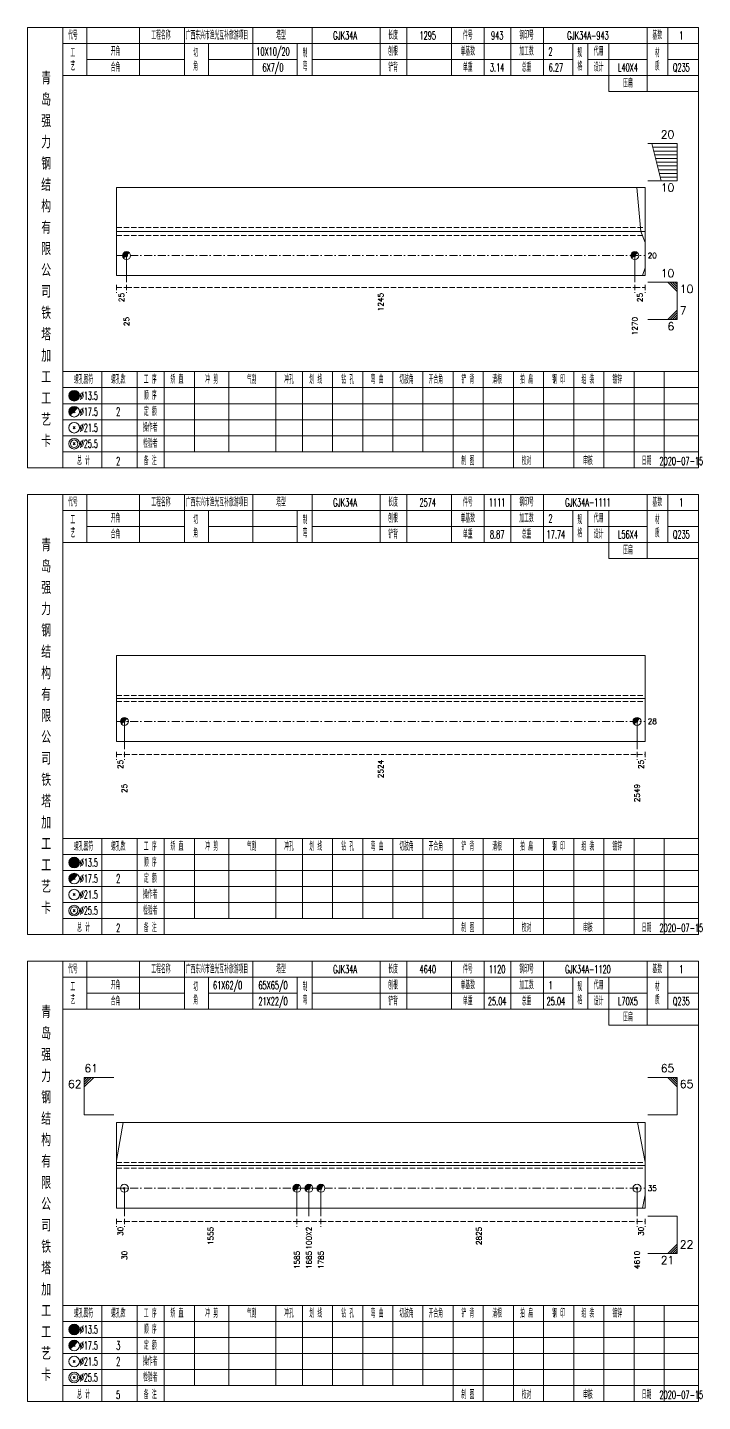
# Model space of a CAD drawing. Extents: x 0 to 2606, y -377 to 6479.
# Drawn here: x 523 to 776, y 1575 to 2090 of the extents above; entities that cross this region are included whole.
import ezdxf
from ezdxf.enums import TextEntityAlignment as Align

# ---------------------------------------------------------------- set-up
doc = ezdxf.new("R2010")
doc.units = 0
doc.header["$MEASUREMENT"] = 0
doc.linetypes.add('一点画线', pattern=[5.2, 3, -1, 0.2, -1])
doc.linetypes.add('虚线', pattern=[2.75, 2, -0.75])
doc.layers.get('0').update_dxf_attribs({"linetype": 'CONTINUOUS', "lineweight": 25})
doc.layers.add('1', color=7, linetype='CONTINUOUS', lineweight=25)
doc.layers.add('4', color=7, linetype='CONTINUOUS', lineweight=25)
doc.styles.get("Standard").update_dxf_attribs({"font": 'simplex.shx', "width": 0.7, "height": 3, "bigfont": 'gbhzfs.shx'})

msp = doc.modelspace()

# ---------------------------------------------------------------- linework, layer by layer
at = {"color": 7, "linetype": 'Continuous', "lineweight": 13}
for p, q in [((766.2, 2046.5), (755.2, 2046.5)), ((760.2, 2032.5), (756.7, 2046.5)), ((766.2, 2045.1), (757.05, 2045.1)), ((766.2, 2032.5), (766.2, 2046.5)), ((766.2, 2043.7), (757.4, 2043.7)), ((766.2, 2042.3), (757.75, 2042.3)), ((766.2, 2040.9), (758.1, 2040.9)), ((766.2, 2039.5), (758.45, 2039.5)), ((766.2, 2038.1), (758.8, 2038.1)), ((766.2, 2036.7), (759.15, 2036.7)), ((766.2, 2035.3), (759.5, 2035.3)), ((752.67, 2013.5), (751.14, 2030)), ((766.2, 2032.5), (755.2, 2032.5)), ((766.2, 2033.9), (759.85, 2033.9)), ((754.2, 2009.38), (752.67, 2013.5)), ((559.92, 2004.5), (559.92, 1994.5)), ((750.38, 2004.5), (750.38, 1994.5)), ((754.2, 1999.89), (753.28, 1997)), ((766.2, 1994.5), (755.2, 1994.5)), ((762.7, 1994.5), (766.2, 1991)), ((763.57, 1994.5), (766.2, 1991.88)), ((764.45, 1994.5), (766.2, 1992.75)), ((765.32, 1994.5), (766.2, 1993.62)), ((766.2, 1994.5), (766.2, 1980.5)), ((762.7, 1980.5), (766.2, 1984)), ((763.57, 1980.5), (766.2, 1983.12)), ((766.2, 1980.5), (755.2, 1980.5)), ((764.45, 1980.5), (766.2, 1982.25)), ((765.32, 1980.5), (766.2, 1981.38)), ((559.1, 1829.93), (559.1, 1819.5)), ((751.2, 1829.93), (751.2, 1819.5)), ((544.1, 1696.5), (555.1, 1696.5)), ((544.1, 1682.5), (544.1, 1696.5)), ((544.97, 1696.5), (544.1, 1695.62)), ((545.85, 1696.5), (544.1, 1694.75)), ((546.72, 1696.5), (544.1, 1693.88)), ((547.6, 1696.5), (544.1, 1693)), ((766.2, 1696.5), (755.2, 1696.5)), ((762.7, 1696.5), (766.2, 1693)), ((763.57, 1696.5), (766.2, 1693.88)), ((764.45, 1696.5), (766.2, 1694.75)), ((765.32, 1696.5), (766.2, 1695.62)), ((766.2, 1682.5), (766.2, 1696.5)), ((544.1, 1682.5), (555.1, 1682.5)), ((556.1, 1665.34), (558.7, 1679.57)), ((754.2, 1664.65), (751.42, 1679.57)), ((766.2, 1682.5), (755.2, 1682.5)), ((559.1, 1654.93), (559.1, 1644.5)), ((623.77, 1654.93), (623.77, 1644.5)), ((628.27, 1654.93), (628.27, 1644.5)), ((632.77, 1654.93), (632.77, 1644.5)), ((751.2, 1654.93), (751.2, 1644.5)), ((754.2, 1652.48), (753.3, 1647.43)), ((766.2, 1644.5), (755.2, 1644.5)), ((766.2, 1644.5), (766.2, 1630.5)), ((762.7, 1630.5), (766.2, 1634)), ((763.57, 1630.5), (766.2, 1633.12)), ((766.2, 1630.5), (755.2, 1630.5)), ((764.45, 1630.5), (766.2, 1632.25)), ((765.32, 1630.5), (766.2, 1631.38))]:
    msp.add_line(p, q, dxfattribs=at)
at = {"color": 7, "linetype": 'Continuous', "lineweight": 18}
for p, q in [((556.1, 2030), (556.1, 1997)), ((556.1, 2030), (754.2, 2030)), ((754.2, 2030), (754.2, 1997)), ((556.1, 2013.5), (754.2, 2013.5)), ((556.1, 1854.57), (556.1, 1822.43)), ((556.1, 1854.57), (754.2, 1854.57)), ((754.2, 1854.57), (754.2, 1822.43)), ((556.1, 1838.5), (754.2, 1838.5)), ((556.1, 1679.57), (556.1, 1647.43)), ((556.1, 1679.57), (754.2, 1679.57)), ((754.2, 1679.57), (754.2, 1647.43)), ((556.1, 1663.5), (754.2, 1663.5))]:
    msp.add_line(p, q, dxfattribs=at)
at = {"color": 1, "linetype": '虚线', "lineweight": 18}
for p, q in [((556.1, 2015), (754.2, 2015)), ((556.1, 2012), (754.2, 2012)), ((556.1, 1839.57), (754.2, 1839.57)), ((556.1, 1837.43), (754.2, 1837.43)), ((556.1, 1664.57), (754.2, 1664.57)), ((556.1, 1662.43), (754.2, 1662.43))]:
    msp.add_line(p, q, dxfattribs=at)
at = {"color": 3, "linetype": '一点画线', "lineweight": 13}
for p, q in [((556.1, 2004.5), (754.2, 2004.5)), ((556.1, 1829.93), (754.2, 1829.93)), ((556.1, 1654.93), (754.2, 1654.93))]:
    msp.add_line(p, q, dxfattribs=at)
at = {"color": 8, "linetype": '虚线', "lineweight": 9}
for p, q in [((556.1, 1993.5), (556.1, 1990.5)), ((559.92, 1993.5), (559.92, 1990.5)), ((559.92, 1993.5), (559.92, 1990.5)), ((750.38, 1993.5), (750.38, 1990.5)), ((750.38, 1993.5), (750.38, 1990.5)), ((754.2, 1993.5), (754.2, 1990.5)), ((556.1, 1992.5), (559.92, 1992.5)), ((559.92, 1992.5), (750.38, 1992.5)), ((750.38, 1992.5), (754.2, 1992.5)), ((556.1, 1818.5), (556.1, 1815.5)), ((559.1, 1818.5), (559.1, 1815.5)), ((559.1, 1818.5), (559.1, 1815.5)), ((751.2, 1818.5), (751.2, 1815.5)), ((751.2, 1818.5), (751.2, 1815.5)), ((754.2, 1818.5), (754.2, 1815.5)), ((556.1, 1817.5), (559.1, 1817.5)), ((559.1, 1817.5), (751.2, 1817.5)), ((751.2, 1817.5), (754.2, 1817.5)), ((556.1, 1643.5), (556.1, 1640.5)), ((559.1, 1643.5), (559.1, 1640.5)), ((559.1, 1643.5), (559.1, 1640.5)), ((623.77, 1643.5), (623.77, 1640.5)), ((623.77, 1643.5), (623.77, 1640.5)), ((632.77, 1643.5), (632.77, 1640.5)), ((632.77, 1643.5), (632.77, 1640.5)), ((751.2, 1643.5), (751.2, 1640.5)), ((751.2, 1643.5), (751.2, 1640.5)), ((754.2, 1643.5), (754.2, 1640.5)), ((556.1, 1642.5), (559.1, 1642.5)), ((559.1, 1642.5), (623.77, 1642.5)), ((623.77, 1642.5), (632.77, 1642.5)), ((632.77, 1642.5), (751.2, 1642.5)), ((751.2, 1642.5), (754.2, 1642.5))]:
    msp.add_line(p, q, dxfattribs=at)
at = {"layer": '1', "color": 7, "linetype": 'Continuous', "lineweight": 0}
for p, q in [((559.62, 2004.2), (560.22, 2004.8)), ((559.62, 2004.8), (560.22, 2004.2)), ((750.08, 2004.2), (750.68, 2004.8)), ((750.08, 2004.8), (750.68, 2004.2)), ((558.8, 1829.63), (559.4, 1830.23)), ((558.8, 1830.23), (559.4, 1829.63)), ((750.9, 1829.63), (751.5, 1830.23)), ((750.9, 1830.23), (751.5, 1829.63)), ((623.47, 1654.63), (624.07, 1655.23)), ((623.47, 1655.23), (624.07, 1654.63)), ((627.97, 1654.63), (628.57, 1655.23)), ((627.97, 1655.23), (628.57, 1654.63)), ((632.47, 1654.63), (633.07, 1655.23)), ((632.47, 1655.23), (633.07, 1654.63))]:
    msp.add_line(p, q, dxfattribs=at)
at = {"layer": '1', "color": 7, "linetype": 'Continuous', "lineweight": 18}
for p, q in [((556.1, 1997), (754.2, 1997)), ((556.1, 1822.43), (754.2, 1822.43)), ((556.1, 1647.43), (754.2, 1647.43))]:
    msp.add_line(p, q, dxfattribs=at)
at = {"layer": '1', "color": 7, "linetype": 'Continuous', "lineweight": 13}
for p, q in [((558.8, 1654.63), (559.4, 1655.23)), ((559.4, 1654.63), (558.8, 1655.23)), ((750.9, 1654.63), (751.5, 1655.23)), ((751.5, 1654.63), (750.9, 1655.23))]:
    msp.add_line(p, q, dxfattribs=at)
for centre in [(559.92, 2004.5), (750.38, 2004.5), (559.1, 1829.93), (751.2, 1829.93), (559.1, 1654.93), (623.77, 1654.93), (628.27, 1654.93), (632.77, 1654.93), (751.2, 1654.93)]:
    msp.add_circle(centre, 1.5, dxfattribs=at)
for centre, radius in [((559.92, 2004.5), 1.35), ((559.92, 2004.5), 1.2), ((559.92, 2004.5), 1.05), ((559.92, 2004.5), 0.9), ((559.92, 2004.5), 0.75), ((559.92, 2004.5), 0.6), ((559.92, 2004.5), 0.45), ((559.92, 2004.5), 0.3), ((559.92, 2004.5), 0.15), ((750.38, 2004.5), 1.35), ((750.38, 2004.5), 1.2), ((750.38, 2004.5), 1.05), ((750.38, 2004.5), 0.9), ((750.38, 2004.5), 0.75), ((750.38, 2004.5), 0.6), ((750.38, 2004.5), 0.45), ((750.38, 2004.5), 0.3), ((750.38, 2004.5), 0.15), ((559.1, 1829.93), 1.35), ((559.1, 1829.93), 1.2), ((559.1, 1829.93), 1.05), ((559.1, 1829.93), 0.9), ((559.1, 1829.93), 0.75), ((559.1, 1829.93), 0.6), ((559.1, 1829.93), 0.45), ((559.1, 1829.93), 0.3), ((559.1, 1829.93), 0.15), ((751.2, 1829.93), 1.35), ((751.2, 1829.93), 1.2), ((751.2, 1829.93), 1.05), ((751.2, 1829.93), 0.9), ((751.2, 1829.93), 0.75), ((751.2, 1829.93), 0.6), ((751.2, 1829.93), 0.45), ((751.2, 1829.93), 0.3), ((751.2, 1829.93), 0.15), ((623.77, 1654.93), 1.35), ((623.77, 1654.93), 1.2), ((623.77, 1654.93), 1.05), ((623.77, 1654.93), 0.9), ((623.77, 1654.93), 0.75), ((623.77, 1654.93), 0.6), ((623.77, 1654.93), 0.45), ((623.77, 1654.93), 0.3), ((623.77, 1654.93), 0.15), ((628.27, 1654.93), 1.35), ((628.27, 1654.93), 1.2), ((628.27, 1654.93), 1.05), ((628.27, 1654.93), 0.9), ((628.27, 1654.93), 0.75), ((628.27, 1654.93), 0.6), ((628.27, 1654.93), 0.45), ((628.27, 1654.93), 0.3), ((628.27, 1654.93), 0.15), ((632.77, 1654.93), 1.35), ((632.77, 1654.93), 1.2), ((632.77, 1654.93), 1.05), ((632.77, 1654.93), 0.9), ((632.77, 1654.93), 0.75), ((632.77, 1654.93), 0.6), ((632.77, 1654.93), 0.45), ((632.77, 1654.93), 0.3), ((632.77, 1654.93), 0.15)]:
    msp.add_arc(centre, radius, 45, 225, dxfattribs=at)
at = {"layer": '4', "color": 1, "linetype": 'Continuous', "lineweight": 18}
for p, q in [((536.1, 1925), (536.1, 2090)), ((545, 2072), (545, 2090)), ((564.8, 2072), (564.8, 2090)), ((581.6, 2072), (581.6, 2090)), ((607.2, 2072), (607.2, 2090)), ((629.5, 2072), (629.5, 2090)), ((655, 2072), (655, 2090)), ((665, 2072), (665, 2090)), ((681.7, 2072), (681.7, 2090)), ((693.9, 2072), (693.9, 2090)), ((703.9, 2072), (703.9, 2090)), ((716.1, 2072), (716.1, 2090)), ((755, 2066), (755, 2090)), ((762.8, 2072), (762.8, 2090)), ((536.1, 2084), (774.2, 2084)), ((590.6, 2072), (590.6, 2084)), ((623.9, 2072), (623.9, 2084)), ((727.2, 2072), (727.2, 2084)), ((732.8, 2072), (732.8, 2084)), ((740.6, 2066), (740.6, 2084)), ((545, 2078), (581.6, 2078)), ((590.6, 2078), (623.9, 2078)), ((629.5, 2078), (727.2, 2078)), ((732.8, 2078), (755, 2078)), ((762.8, 2078), (774.2, 2078)), ((536.1, 2072), (774.2, 2072)), ((740.6, 2066), (774.2, 2066)), ((536.1, 1961), (774.2, 1961)), ((550.6, 1925), (550.6, 1961)), ((563.9, 1925), (563.9, 1961)), ((574, 1925), (574, 1961)), ((585.4, 1931), (585.4, 1961)), ((598.3, 1931), (598.3, 1961)), ((615.9, 1931), (615.9, 1961)), ((625.8, 1931), (625.8, 1961)), ((637.1, 1931), (637.1, 1961)), ((648.4, 1931), (648.4, 1961)), ((659.7, 1931), (659.7, 1961)), ((670.9, 1931), (670.9, 1961)), ((682.3, 1931), (682.3, 1961)), ((693.6, 1931), (693.6, 1961)), ((704.9, 1931), (704.9, 1961)), ((716.2, 1931), (716.2, 1961)), ((727.5, 1931), (727.5, 1961)), ((738.8, 1931), (738.8, 1961)), ((750.1, 1931), (750.1, 1961)), ((761.4, 1931), (761.4, 1961)), ((536.1, 1955), (774.2, 1955)), ((536.1, 1949), (774.2, 1949)), ((536.1, 1943), (774.2, 1943)), ((536.1, 1937), (774.2, 1937)), ((536.1, 1931), (774.2, 1931)), ((682.3, 1925), (682.3, 1931)), ((693.6, 1925), (693.6, 1931)), ((704.9, 1925), (704.9, 1931)), ((716.2, 1925), (716.2, 1931)), ((727.5, 1925), (727.5, 1931)), ((738.8, 1925), (738.8, 1931)), ((750.1, 1925), (750.1, 1931)), ((761.4, 1925), (761.4, 1931)), ((536.1, 1750), (536.1, 1915)), ((545, 1897), (545, 1915)), ((564.8, 1897), (564.8, 1915)), ((581.6, 1897), (581.6, 1915)), ((607.2, 1897), (607.2, 1915)), ((629.5, 1897), (629.5, 1915)), ((655, 1897), (655, 1915)), ((665, 1897), (665, 1915)), ((681.7, 1897), (681.7, 1915)), ((693.9, 1897), (693.9, 1915)), ((703.9, 1897), (703.9, 1915)), ((716.1, 1897), (716.1, 1915)), ((755, 1891), (755, 1915)), ((762.8, 1897), (762.8, 1915)), ((536.1, 1909), (774.2, 1909)), ((590.6, 1897), (590.6, 1909)), ((623.9, 1897), (623.9, 1909)), ((727.2, 1897), (727.2, 1909)), ((732.8, 1897), (732.8, 1909)), ((740.6, 1891), (740.6, 1909)), ((545, 1903), (581.6, 1903)), ((590.6, 1903), (623.9, 1903)), ((629.5, 1903), (727.2, 1903)), ((732.8, 1903), (755, 1903)), ((762.8, 1903), (774.2, 1903)), ((536.1, 1897), (774.2, 1897)), ((740.6, 1891), (774.2, 1891)), ((536.1, 1786), (774.2, 1786)), ((550.6, 1750), (550.6, 1786)), ((563.9, 1750), (563.9, 1786)), ((574, 1750), (574, 1786)), ((585.4, 1756), (585.4, 1786)), ((598.3, 1756), (598.3, 1786)), ((615.9, 1756), (615.9, 1786)), ((625.8, 1756), (625.8, 1786)), ((637.1, 1756), (637.1, 1786)), ((648.4, 1756), (648.4, 1786)), ((659.7, 1756), (659.7, 1786)), ((670.9, 1756), (670.9, 1786)), ((682.3, 1756), (682.3, 1786)), ((693.6, 1756), (693.6, 1786)), ((704.9, 1756), (704.9, 1786)), ((716.2, 1756), (716.2, 1786)), ((727.5, 1756), (727.5, 1786)), ((738.8, 1756), (738.8, 1786)), ((750.1, 1756), (750.1, 1786)), ((761.4, 1756), (761.4, 1786)), ((536.1, 1780), (774.2, 1780)), ((536.1, 1774), (774.2, 1774)), ((536.1, 1768), (774.2, 1768)), ((536.1, 1762), (774.2, 1762)), ((536.1, 1756), (774.2, 1756)), ((682.3, 1750), (682.3, 1756)), ((693.6, 1750), (693.6, 1756)), ((704.9, 1750), (704.9, 1756)), ((716.2, 1750), (716.2, 1756)), ((727.5, 1750), (727.5, 1756)), ((738.8, 1750), (738.8, 1756)), ((750.1, 1750), (750.1, 1756)), ((761.4, 1750), (761.4, 1756)), ((536.1, 1575), (536.1, 1740)), ((545, 1722), (545, 1740)), ((564.8, 1722), (564.8, 1740)), ((581.6, 1722), (581.6, 1740)), ((607.2, 1722), (607.2, 1740)), ((629.5, 1722), (629.5, 1740)), ((655, 1722), (655, 1740)), ((665, 1722), (665, 1740)), ((681.7, 1722), (681.7, 1740)), ((693.9, 1722), (693.9, 1740)), ((703.9, 1722), (703.9, 1740)), ((716.1, 1722), (716.1, 1740)), ((755, 1716), (755, 1740)), ((762.8, 1722), (762.8, 1740)), ((536.1, 1734), (774.2, 1734)), ((590.6, 1722), (590.6, 1734)), ((623.9, 1722), (623.9, 1734)), ((727.2, 1722), (727.2, 1734)), ((732.8, 1722), (732.8, 1734)), ((740.6, 1716), (740.6, 1734)), ((545, 1728), (581.6, 1728)), ((590.6, 1728), (623.9, 1728)), ((629.5, 1728), (727.2, 1728)), ((732.8, 1728), (755, 1728)), ((762.8, 1728), (774.2, 1728)), ((536.1, 1722), (774.2, 1722)), ((740.6, 1716), (774.2, 1716)), ((536.1, 1611), (774.2, 1611)), ((550.6, 1575), (550.6, 1611)), ((563.9, 1575), (563.9, 1611)), ((574, 1575), (574, 1611)), ((585.4, 1581), (585.4, 1611)), ((598.3, 1581), (598.3, 1611)), ((615.9, 1581), (615.9, 1611)), ((625.8, 1581), (625.8, 1611)), ((637.1, 1581), (637.1, 1611)), ((648.4, 1581), (648.4, 1611)), ((659.7, 1581), (659.7, 1611)), ((670.9, 1581), (670.9, 1611)), ((682.3, 1581), (682.3, 1611)), ((693.6, 1581), (693.6, 1611)), ((704.9, 1581), (704.9, 1611)), ((716.2, 1581), (716.2, 1611)), ((727.5, 1581), (727.5, 1611)), ((738.8, 1581), (738.8, 1611)), ((750.1, 1581), (750.1, 1611)), ((761.4, 1581), (761.4, 1611)), ((536.1, 1605), (774.2, 1605)), ((536.1, 1599), (774.2, 1599)), ((536.1, 1593), (774.2, 1593)), ((536.1, 1587), (774.2, 1587)), ((536.1, 1581), (774.2, 1581)), ((682.3, 1575), (682.3, 1581)), ((693.6, 1575), (693.6, 1581)), ((704.9, 1575), (704.9, 1581)), ((716.2, 1575), (716.2, 1581)), ((727.5, 1575), (727.5, 1581)), ((738.8, 1575), (738.8, 1581)), ((750.1, 1575), (750.1, 1581)), ((761.4, 1575), (761.4, 1581))]:
    msp.add_line(p, q, dxfattribs=at)
at = {"layer": '4', "color": 7, "linetype": 'Continuous', "lineweight": 13}
for p, q in [((540.1, 1951.8), (540.5, 1952.2)), ((540.5, 1951.8), (540.1, 1952.2)), ((539.9, 1939.6), (540.7, 1940.4)), ((540.7, 1939.6), (539.9, 1940.4)), ((539.9, 1933.6), (540.7, 1934.4)), ((540.7, 1933.6), (539.9, 1934.4)), ((540.1, 1776.8), (540.5, 1777.2)), ((540.5, 1776.8), (540.1, 1777.2)), ((539.9, 1764.6), (540.7, 1765.4)), ((540.7, 1764.6), (539.9, 1765.4)), ((539.9, 1758.6), (540.7, 1759.4)), ((540.7, 1758.6), (539.9, 1759.4)), ((540.1, 1601.8), (540.5, 1602.2)), ((540.5, 1601.8), (540.1, 1602.2)), ((539.9, 1589.6), (540.7, 1590.4)), ((540.7, 1589.6), (539.9, 1590.4)), ((539.9, 1583.6), (540.7, 1584.4)), ((540.7, 1583.6), (539.9, 1584.4))]:
    msp.add_line(p, q, dxfattribs=at)
at = {"layer": '4', "color": 7, "linetype": 'Continuous', "lineweight": 0}
for p, q in [((539.9, 1945.6), (540.7, 1946.4)), ((539.9, 1946.4), (540.7, 1945.6)), ((539.9, 1770.6), (540.7, 1771.4)), ((539.9, 1771.4), (540.7, 1770.6)), ((539.9, 1595.6), (540.7, 1596.4)), ((539.9, 1596.4), (540.7, 1595.6))]:
    msp.add_line(p, q, dxfattribs=at)
at = {"layer": '4', "color": 1, "linetype": 'Continuous', "lineweight": 18}
for points in [[(522.8, 2090), (522.8, 1925), (774.2, 1925), (774.2, 2090)], [(522.8, 1915), (522.8, 1750), (774.2, 1750), (774.2, 1915)], [(522.8, 1740), (522.8, 1575), (774.2, 1575), (774.2, 1740)]]:
    msp.add_lwpolyline(points, close=True, dxfattribs=at)
at = {"layer": '4', "color": 7, "linetype": 'Continuous', "lineweight": 13}
for centre, radius in [((540.3, 1952), 2), ((540.3, 1952), 1.8), ((540.3, 1952), 1.6), ((540.3, 1952), 1.4), ((540.3, 1952), 1.2), ((540.3, 1952), 1), ((540.3, 1952), 0.8), ((540.3, 1952), 0.6), ((540.3, 1952), 0.4), ((540.3, 1952), 0.2), ((540.3, 1946), 2), ((540.3, 1940), 2), ((540.3, 1934), 2), ((540.3, 1934), 1.4), ((540.3, 1777), 2), ((540.3, 1777), 1.8), ((540.3, 1777), 1.6), ((540.3, 1777), 1.4), ((540.3, 1777), 1.2), ((540.3, 1777), 1), ((540.3, 1777), 0.8), ((540.3, 1777), 0.6), ((540.3, 1777), 0.4), ((540.3, 1777), 0.2), ((540.3, 1771), 2), ((540.3, 1765), 2), ((540.3, 1759), 2), ((540.3, 1759), 1.4), ((540.3, 1602), 2), ((540.3, 1602), 1.8), ((540.3, 1602), 1.6), ((540.3, 1602), 1.4), ((540.3, 1602), 1.2), ((540.3, 1602), 1), ((540.3, 1602), 0.8), ((540.3, 1602), 0.6), ((540.3, 1602), 0.4), ((540.3, 1602), 0.2), ((540.3, 1596), 2), ((540.3, 1590), 2), ((540.3, 1584), 2), ((540.3, 1584), 1.4)]:
    msp.add_circle(centre, radius, dxfattribs=at)
for centre, radius in [((540.3, 1946), 1.8), ((540.3, 1946), 1.6), ((540.3, 1946), 1.4), ((540.3, 1946), 1.2), ((540.3, 1946), 1), ((540.3, 1946), 0.8), ((540.3, 1946), 0.6), ((540.3, 1946), 0.4), ((540.3, 1946), 0.2), ((540.3, 1771), 1.8), ((540.3, 1771), 1.6), ((540.3, 1771), 1.4), ((540.3, 1771), 1.2), ((540.3, 1771), 1), ((540.3, 1771), 0.8), ((540.3, 1771), 0.6), ((540.3, 1771), 0.4), ((540.3, 1771), 0.2), ((540.3, 1596), 1.8), ((540.3, 1596), 1.6), ((540.3, 1596), 1.4), ((540.3, 1596), 1.2), ((540.3, 1596), 1), ((540.3, 1596), 0.8), ((540.3, 1596), 0.6), ((540.3, 1596), 0.4), ((540.3, 1596), 0.2)]:
    msp.add_arc(centre, radius, 45, 225, dxfattribs=at)

# ---------------------------------------------------------------- texts
at = {"color": 7, "linetype": 'Continuous', "lineweight": 13}
for s, p in [('20', (765.2, 2047.5)), ('10', (765.2, 1995.5)), ('65', (765.2, 1697.5))]:
    msp.add_text(s, height=3, dxfattribs=at).set_placement(p, align=Align.BOTTOM_RIGHT)
for s, p in [('10', (765.2, 2031.5)), ('6', (765.2, 1979.5)), ('62', (543.1, 1695.5)), ('21', (765.2, 1629.5))]:
    msp.add_text(s, height=3, dxfattribs=at).set_placement(p, align=Align.TOP_RIGHT)
for s, p in [('20', (755.2, 2004.5)), ('28', (755.2, 1829.93)), ('35', (755.2, 1654.93))]:
    msp.add_text(s, height=2, dxfattribs=at).set_placement(p, align=Align.MIDDLE_LEFT)
for s, p in [('10', (767.2, 1993.5)), ('65', (767.2, 1695.5))]:
    msp.add_text(s, height=3, dxfattribs=at).set_placement(p, align=Align.TOP_LEFT)
at = {"color": 8, "linetype": 'Continuous', "lineweight": 9}
for s, p in [('25', (558.01, 1990.5)), ('1245', (655.15, 1990.5)), ('25', (752.29, 1990.5)), ('25', (557.6, 1815.5)), ('2524', (655.15, 1815.5)), ('25', (752.7, 1815.5)), ('30', (557.6, 1640.5)), ('1555', (591.43, 1640.5)), ('100X2', (628.27, 1640.5)), ('2825', (691.98, 1640.5)), ('30', (752.7, 1640.5))]:
    msp.add_text(s, height=2, rotation=90, dxfattribs=at).set_placement(p, align=Align.MIDDLE_RIGHT)
at = {"color": 7, "linetype": 'Continuous', "lineweight": 13}
for s, p in [('7', (767.2, 1981.5)), ('61', (544.1, 1697.5)), ('22', (767.2, 1631.5))]:
    msp.add_text(s, height=3, dxfattribs=at).set_placement(p, align=Align.BOTTOM_LEFT)
at = {"layer": '1', "color": 7, "linetype": 'Continuous', "lineweight": 13}
for s, p in [('25', (559.92, 1981.5)), ('1270', (750.38, 1981.5)), ('25', (559.1, 1806.5)), ('2549', (751.2, 1806.5)), ('30', (559.1, 1631.5)), ('1585', (623.77, 1631.5)), ('1685', (628.27, 1631.5)), ('1785', (632.77, 1631.5)), ('4610', (751.2, 1631.5))]:
    msp.add_text(s, height=2, rotation=90, dxfattribs=at).set_placement(p, align=Align.MIDDLE_RIGHT)
at = {"layer": '4', "color": 1, "linetype": 'Continuous', "lineweight": 13}
for s, height, width, p in [('代号', 3, 0.6, (539.8, 2087)), ('工程名称', 3, 0.6, (572.8, 2087)), ('广西东兴市渔光互补旅游项目', 3, 0.6, (593.8, 2087)), ('塔型', 3, 0.6, (617.8, 2087)), ('GJK34A', 3, 0.6, (641.8, 2087)), ('长度', 3, 0.6, (659.8, 2087)), ('1295', 3, 0.6, (672.8, 2087)), ('件号', 3, 0.6, (687.8, 2087)), ('943', 3, 0.6, (698.8, 2087)), ('钢印号', 3, 0.6, (709.8, 2087)), ('GJK34A-943', 3, 0.6, (732.8, 2087)), ('基数', 3, 0.6, (758.8, 2087)), ('1', 3, 0.6, (767.8, 2087)), ('工', 3, 0.6, (539.8, 2080.4)), ('开角', 3, 0.6, (555.8, 2081)), ('切', 3, 0.6, (585.8, 2080.4)), ('10X10/20', 3, 0.6, (614.8, 2081)), ('制', 3, 0.6, (626.8, 2080.4)), ('刨根', 3, 0.6, (659.8, 2081)), ('单基数', 3, 0.6, (687.8, 2081)), ('加工数', 3, 0.6, (709.8, 2081)), ('2', 3, 0.6, (718.8, 2081)), ('规', 3, 0.6, (729.8, 2080.4)), ('代用', 3, 0.6, (736.8, 2081)), ('材', 3, 0.6, (758.8, 2080.4)), ('艺', 3, 0.6, (539.8, 2075.4)), ('合角', 3, 0.6, (555.8, 2075)), ('角', 3, 0.6, (585.8, 2075.4)), ('6X7/0', 3, 0.6, (614.8, 2075)), ('弯', 3, 0.6, (626.8, 2075.4)), ('铲背', 3, 0.6, (659.8, 2075)), ('单重', 3, 0.6, (687.8, 2075)), ('3.14', 3, 0.6, (698.8, 2075)), ('总重', 3, 0.6, (709.8, 2075)), ('6.27', 3, 0.6, (720.8, 2075)), ('格', 3, 0.6, (729.8, 2075.4)), ('设计', 3, 0.6, (736.8, 2075)), ('L40X4', 3, 0.6, (747.8, 2075)), ('质', 3, 0.6, (758.8, 2075.4)), ('Q235', 3, 0.6, (767.8, 2075)), ('青', 4.6, 0.8, (529.8, 2071)), ('压扁', 3, 0.6, (747.8, 2069)), ('岛', 4.6, 0.8, (529.8, 2063)), ('强', 4.6, 0.8, (529.8, 2055)), ('力', 4.6, 0.8, (529.8, 2047)), ('钢', 4.6, 0.8, (529.8, 2039)), ('结', 4.6, 0.8, (529.8, 2031)), ('构', 4.6, 0.8, (529.8, 2023)), ('有', 4.6, 0.8, (529.8, 2015)), ('限', 4.6, 0.8, (529.8, 2007)), ('公', 4.6, 0.8, (529.8, 1999)), ('司', 4.6, 0.8, (529.8, 1991)), ('铁', 4.6, 0.8, (529.8, 1983)), ('塔', 4.6, 0.8, (529.8, 1975)), ('加', 4.6, 0.8, (529.8, 1967)), ('工', 4.6, 0.8, (529.8, 1959)), ('螺孔图符', 3, 0.6, (543.8, 1958)), ('螺孔数', 3, 0.6, (556.8, 1958)), ('工 序', 3, 0.6, (568.8, 1958)), ('矫 直', 3, 0.6, (578.8, 1958)), ('冲 剪', 3, 0.6, (591.8, 1958)), ('气割', 3, 0.6, (606.8, 1958)), ('冲孔', 3, 0.6, (620.8, 1958)), ('划 线', 3, 0.6, (630.8, 1958)), ('钻 孔', 3, 0.6, (642.8, 1958)), ('弯 曲', 3, 0.6, (653.8, 1958)), ('切肢角', 3, 0.6, (664.8, 1958)), ('开合角', 3, 0.6, (675.8, 1958)), ('铲 背', 3, 0.6, (687.8, 1958)), ('清根', 3, 0.6, (698.8, 1958)), ('拍 扁', 3, 0.6, (709.8, 1958)), ('钢 印', 3, 0.6, (721.8, 1958)), ('组 装', 3, 0.6, (732.8, 1958)), ('镀锌', 3, 0.6, (743.8, 1958)), ('工', 4.6, 0.8, (529.8, 1951)), ('%%C13.5', 3, 0.5, (545.8, 1952)), ('顺 序', 3, 0.6, (568.8, 1952)), ('%%C17.5', 3, 0.5, (545.8, 1946)), ('2', 3.2, 0.6, (556.8, 1946)), ('定 额', 3, 0.6, (568.8, 1946)), ('艺', 4.6, 0.8, (529.8, 1943)), ('操作者', 3, 0.6, (568.8, 1940)), ('卡', 4.6, 0.8, (529.8, 1935)), ('%%C21.5', 3, 0.5, (545.8, 1940)), ('%%C25.5', 3, 0.5, (545.8, 1934)), ('检验者', 3, 0.6, (568.8, 1934)), ('总 计', 3, 0.6, (543.8, 1927.5)), ('2', 3, 0.6, (556.8, 1927.5)), ('备 注', 3, 0.6, (568.8, 1927.5)), ('制 图', 3, 0.6, (687.8, 1927.5)), ('校对', 3, 0.6, (709.8, 1927.5)), ('审核', 3, 0.6, (732.8, 1927.5)), ('日期', 3, 0.6, (754.8, 1927.5)), ('2020-07-15', 3, 0.6, (767.8, 1927.5)), ('代号', 3, 0.6, (539.8, 1912)), ('工程名称', 3, 0.6, (572.8, 1912)), ('广西东兴市渔光互补旅游项目', 3, 0.6, (593.8, 1912)), ('塔型', 3, 0.6, (617.8, 1912)), ('GJK34A', 3, 0.6, (641.8, 1912)), ('长度', 3, 0.6, (659.8, 1912)), ('2574', 3, 0.6, (672.8, 1912)), ('件号', 3, 0.6, (687.8, 1912)), ('1111', 3, 0.6, (698.8, 1912)), ('钢印号', 3, 0.6, (709.8, 1912)), ('GJK34A-1111', 3, 0.6, (732.8, 1912)), ('基数', 3, 0.6, (758.8, 1912)), ('1', 3, 0.6, (767.8, 1912)), ('工', 3, 0.6, (539.8, 1905.4)), ('开角', 3, 0.6, (555.8, 1906)), ('切', 3, 0.6, (585.8, 1905.4)), ('制', 3, 0.6, (626.8, 1905.4)), ('刨根', 3, 0.6, (659.8, 1906)), ('单基数', 3, 0.6, (687.8, 1906)), ('加工数', 3, 0.6, (709.8, 1906)), ('2', 3, 0.6, (718.8, 1906)), ('规', 3, 0.6, (729.8, 1905.4)), ('代用', 3, 0.6, (736.8, 1906)), ('材', 3, 0.6, (758.8, 1905.4)), ('艺', 3, 0.6, (539.8, 1900.4)), ('合角', 3, 0.6, (555.8, 1900)), ('角', 3, 0.6, (585.8, 1900.4)), ('弯', 3, 0.6, (626.8, 1900.4)), ('铲背', 3, 0.6, (659.8, 1900)), ('单重', 3, 0.6, (687.8, 1900)), ('8.87', 3, 0.6, (698.8, 1900)), ('总重', 3, 0.6, (709.8, 1900)), ('17.74', 3, 0.6, (720.8, 1900)), ('格', 3, 0.6, (729.8, 1900.4)), ('设计', 3, 0.6, (736.8, 1900)), ('L56X4', 3, 0.6, (747.8, 1900)), ('质', 3, 0.6, (758.8, 1900.4)), ('Q235', 3, 0.6, (767.8, 1900)), ('青', 4.6, 0.8, (529.8, 1896)), ('压扁', 3, 0.6, (747.8, 1894)), ('岛', 4.6, 0.8, (529.8, 1888)), ('强', 4.6, 0.8, (529.8, 1880)), ('力', 4.6, 0.8, (529.8, 1872)), ('钢', 4.6, 0.8, (529.8, 1864)), ('结', 4.6, 0.8, (529.8, 1856)), ('构', 4.6, 0.8, (529.8, 1848)), ('有', 4.6, 0.8, (529.8, 1840)), ('限', 4.6, 0.8, (529.8, 1832)), ('公', 4.6, 0.8, (529.8, 1824)), ('司', 4.6, 0.8, (529.8, 1816)), ('铁', 4.6, 0.8, (529.8, 1808)), ('塔', 4.6, 0.8, (529.8, 1800)), ('加', 4.6, 0.8, (529.8, 1792)), ('工', 4.6, 0.8, (529.8, 1784)), ('螺孔图符', 3, 0.6, (543.8, 1783)), ('螺孔数', 3, 0.6, (556.8, 1783)), ('工 序', 3, 0.6, (568.8, 1783)), ('矫 直', 3, 0.6, (578.8, 1783)), ('冲 剪', 3, 0.6, (591.8, 1783)), ('气割', 3, 0.6, (606.8, 1783)), ('冲孔', 3, 0.6, (620.8, 1783)), ('划 线', 3, 0.6, (630.8, 1783)), ('钻 孔', 3, 0.6, (642.8, 1783)), ('弯 曲', 3, 0.6, (653.8, 1783)), ('切肢角', 3, 0.6, (664.8, 1783)), ('开合角', 3, 0.6, (675.8, 1783)), ('铲 背', 3, 0.6, (687.8, 1783)), ('清根', 3, 0.6, (698.8, 1783)), ('拍 扁', 3, 0.6, (709.8, 1783)), ('钢 印', 3, 0.6, (721.8, 1783)), ('组 装', 3, 0.6, (732.8, 1783)), ('镀锌', 3, 0.6, (743.8, 1783)), ('工', 4.6, 0.8, (529.8, 1776)), ('%%C13.5', 3, 0.5, (545.8, 1777)), ('顺 序', 3, 0.6, (568.8, 1777)), ('%%C17.5', 3, 0.5, (545.8, 1771)), ('2', 3.2, 0.6, (556.8, 1771)), ('定 额', 3, 0.6, (568.8, 1771)), ('艺', 4.6, 0.8, (529.8, 1768)), ('%%C21.5', 3, 0.5, (545.8, 1765)), ('操作者', 3, 0.6, (568.8, 1765)), ('卡', 4.6, 0.8, (529.8, 1760)), ('%%C25.5', 3, 0.5, (545.8, 1759)), ('检验者', 3, 0.6, (568.8, 1759)), ('总 计', 3, 0.6, (543.8, 1752.5)), ('2', 3, 0.6, (556.8, 1752.5)), ('备 注', 3, 0.6, (568.8, 1752.5)), ('制 图', 3, 0.6, (687.8, 1752.5)), ('校对', 3, 0.6, (709.8, 1752.5)), ('审核', 3, 0.6, (732.8, 1752.5)), ('日期', 3, 0.6, (754.8, 1752.5)), ('2020-07-15', 3, 0.6, (767.8, 1752.5)), ('代号', 3, 0.6, (539.8, 1737)), ('工程名称', 3, 0.6, (572.8, 1737)), ('广西东兴市渔光互补旅游项目', 3, 0.6, (593.8, 1737)), ('塔型', 3, 0.6, (617.8, 1737)), ('GJK34A', 3, 0.6, (641.8, 1737)), ('长度', 3, 0.6, (659.8, 1737)), ('4640', 3, 0.6, (672.8, 1737)), ('件号', 3, 0.6, (687.8, 1737)), ('1120', 3, 0.6, (698.8, 1737)), ('钢印号', 3, 0.6, (709.8, 1737)), ('GJK34A-1120', 3, 0.6, (732.8, 1737)), ('基数', 3, 0.6, (758.8, 1737)), ('1', 3, 0.6, (767.8, 1737)), ('工', 3, 0.6, (539.8, 1730.4)), ('开角', 3, 0.6, (555.8, 1731)), ('切', 3, 0.6, (585.8, 1730.4)), ('61X62/0', 3, 0.6, (597.8, 1731)), ('65X65/0', 3, 0.6, (614.8, 1731)), ('制', 3, 0.6, (626.8, 1730.4)), ('刨根', 3, 0.6, (659.8, 1731)), ('单基数', 3, 0.6, (687.8, 1731)), ('加工数', 3, 0.6, (709.8, 1731)), ('1', 3, 0.6, (718.8, 1731)), ('规', 3, 0.6, (729.8, 1730.4)), ('代用', 3, 0.6, (736.8, 1731)), ('材', 3, 0.6, (758.8, 1730.4)), ('艺', 3, 0.6, (539.8, 1725.4)), ('合角', 3, 0.6, (555.8, 1725)), ('角', 3, 0.6, (585.8, 1725.4)), ('21X22/0', 3, 0.6, (614.8, 1725)), ('弯', 3, 0.6, (626.8, 1725.4)), ('铲背', 3, 0.6, (659.8, 1725)), ('单重', 3, 0.6, (687.8, 1725)), ('25.04', 3, 0.6, (698.8, 1725)), ('总重', 3, 0.6, (709.8, 1725)), ('25.04', 3, 0.6, (720.8, 1725)), ('格', 3, 0.6, (729.8, 1725.4)), ('设计', 3, 0.6, (736.8, 1725)), ('L70X5', 3, 0.6, (747.8, 1725)), ('质', 3, 0.6, (758.8, 1725.4)), ('Q235', 3, 0.6, (767.8, 1725)), ('青', 4.6, 0.8, (529.8, 1721)), ('压扁', 3, 0.6, (747.8, 1719)), ('岛', 4.6, 0.8, (529.8, 1713)), ('强', 4.6, 0.8, (529.8, 1705)), ('力', 4.6, 0.8, (529.8, 1697)), ('钢', 4.6, 0.8, (529.8, 1689)), ('结', 4.6, 0.8, (529.8, 1681)), ('构', 4.6, 0.8, (529.8, 1673)), ('有', 4.6, 0.8, (529.8, 1665)), ('限', 4.6, 0.8, (529.8, 1657)), ('公', 4.6, 0.8, (529.8, 1649)), ('司', 4.6, 0.8, (529.8, 1641)), ('铁', 4.6, 0.8, (529.8, 1633)), ('塔', 4.6, 0.8, (529.8, 1625)), ('加', 4.6, 0.8, (529.8, 1617)), ('工', 4.6, 0.8, (529.8, 1609)), ('螺孔图符', 3, 0.6, (543.8, 1608)), ('螺孔数', 3, 0.6, (556.8, 1608)), ('工 序', 3, 0.6, (568.8, 1608)), ('矫 直', 3, 0.6, (578.8, 1608)), ('冲 剪', 3, 0.6, (591.8, 1608)), ('气割', 3, 0.6, (606.8, 1608)), ('冲孔', 3, 0.6, (620.8, 1608)), ('划 线', 3, 0.6, (630.8, 1608)), ('钻 孔', 3, 0.6, (642.8, 1608)), ('弯 曲', 3, 0.6, (653.8, 1608)), ('切肢角', 3, 0.6, (664.8, 1608)), ('开合角', 3, 0.6, (675.8, 1608)), ('铲 背', 3, 0.6, (687.8, 1608)), ('清根', 3, 0.6, (698.8, 1608)), ('拍 扁', 3, 0.6, (709.8, 1608)), ('钢 印', 3, 0.6, (721.8, 1608)), ('组 装', 3, 0.6, (732.8, 1608)), ('镀锌', 3, 0.6, (743.8, 1608)), ('工', 4.6, 0.8, (529.8, 1601)), ('%%C13.5', 3, 0.5, (545.8, 1602)), ('顺 序', 3, 0.6, (568.8, 1602)), ('%%C17.5', 3, 0.5, (545.8, 1596)), ('3', 3.2, 0.6, (556.8, 1596)), ('定 额', 3, 0.6, (568.8, 1596)), ('艺', 4.6, 0.8, (529.8, 1593)), ('%%C21.5', 3, 0.5, (545.8, 1590)), ('2', 3.2, 0.6, (556.8, 1590)), ('操作者', 3, 0.6, (568.8, 1590)), ('卡', 4.6, 0.8, (529.8, 1585)), ('%%C25.5', 3, 0.5, (545.8, 1584)), ('检验者', 3, 0.6, (568.8, 1584)), ('总 计', 3, 0.6, (543.8, 1577.5)), ('5', 3, 0.6, (556.8, 1577.5)), ('备 注', 3, 0.6, (568.8, 1577.5)), ('制 图', 3, 0.6, (687.8, 1577.5)), ('校对', 3, 0.6, (709.8, 1577.5)), ('审核', 3, 0.6, (732.8, 1577.5)), ('日期', 3, 0.6, (754.8, 1577.5)), ('2020-07-15', 3, 0.6, (767.8, 1577.5))]:
    msp.add_text(s, height=height, dxfattribs=dict(at, width=width)).set_placement(p, align=Align.MIDDLE_CENTER)

doc.saveas('drawing.dxf')
